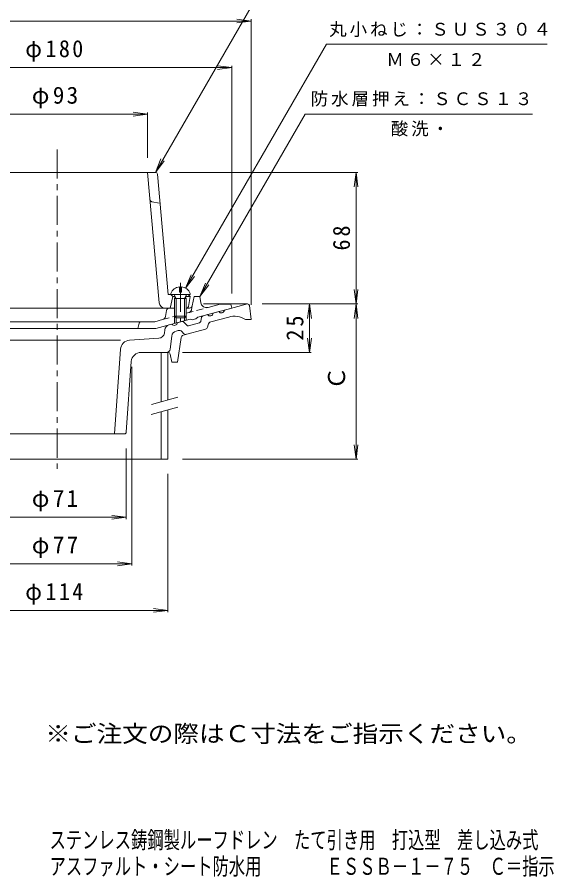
# Model space of a CAD drawing. Units: millimetres, scale not verified. Extents: x -273 to 223, y -346 to 324.
# Drawn here: x -53.6 to 223, y -345.7 to 97.5 of the extents above; entities that cross this region are included whole.
import ezdxf
from ezdxf.enums import TextEntityAlignment as Align

# ---------------------------------------------------------------- set-up
doc = ezdxf.new("R2010")
doc.units = ezdxf.units.MM
doc.header["$LTSCALE"] = 3
doc.linetypes.add('CHAIN1', pattern=[8, 5, -1, 1, -1])
doc.linetypes.add('DASHED1', pattern=[1.8, 1.2, -0.6])
for name, color, linetype, lineweight in [('0-0_通り芯', 3, 'Continuous', 9), ('0-1_躯体', 2, 'Continuous', 9), ('0-2_仕上', 6, 'Continuous', 9), ('0-3_建具', 4, 'Continuous', 9), ('0-4_その他', 7, 'Continuous', 9), ('0-5_寸法', 7, 'Continuous', 9)]:
    doc.layers.add(name, color=color, linetype=linetype, lineweight=lineweight)
doc.layers.add('F-0_F-0ﾚｲﾔ', color=2, linetype='Continuous')
doc.layers.add('F-4_F-4ﾚｲﾔ', color=6, linetype='Continuous')
doc.styles.add('ＭＳ ゴシック', font='')
doc.styles.get('ＭＳ ゴシック').set_extended_font_data('MS Gothic')

msp = doc.modelspace()

# ---------------------------------------------------------------- linework, layer by layer
at = {"layer": '0-0_通り芯', "linetype": 'CHAIN1'}
msp.add_line((-32.96, 29.344), (-32.96, -135.31), dxfattribs=at)
at = {"layer": '0-0_通り芯'}
for p, q in [((65.157, -50.368), (42.437, -50.368)), ((65.04, -50.368), (53.184, -53.545)), ((66.149, -51.244), (67.04, -58.368)), ((41.045, -59.331), (41.469, -57.256)), ((42.19, -56.491), (44.491, -55.874)), ((46.21, -59.555), (55.398, -57.093)), ((50.286, -54.321), (47.389, -55.098)), ((24.641, -61.193), (26.138, -60.792)), ((31.337, -59.399), (29.036, -60.015)), ((32.344, -59.701), (33.749, -61.286)), ((34.756, -61.589), (40.324, -60.097)), ((44.768, -61.086), (44.53, -62.252)), ((67.04, -58.368), (64.04, -58.368)), ((22.237, -65.377), (22.439, -63.725)), ((28.282, -64.359), (29.387, -64.062)), ((31.401, -64.667), (32.191, -65.558)), ((31.974, -66.475), (43.448, -63.401)), ((-0.356, -69.065), (-65.564, -69.065)), ((4.283, -69.065), (19.468, -68.004)), ((26.081, -66.891), (25.256, -73.612)), ((30.878, -67.709), (29.04, -80.368)), ((-0.356, -73.697), (-3.475, -117.368)), ((10.196, -75.368), (24.22, -75.368)), ((25.201, -76.172), (26.04, -80.368)), ((2.606, -116.44), (5.208, -80.012)), ((29.04, -80.368), (26.04, -80.368)), ((1.609, -117.368), (-67.529, -117.368))]:
    msp.add_line(p, q, dxfattribs=at)
for centre, radius, start, end in [((65.157, -51.368), 1, 7.12427, 90), ((42.449, -57.457), 1, 104.9995, 168.43462), ((45.778, -54.882), 1.625, 217.6203, 352.37941), ((51.574, -53.329), 1.625, 217.6203, 352.37941), ((58.245, -67.718), 11, 58.20995, 105.00003), ((25.417, -64.091), 3, 105.00018, 172.99992), ((27.425, -59.8), 1.625, 217.61978, 352.38089), ((31.596, -60.365), 1, 41.56502, 104.99922), ((34.497, -60.623), 1, 221.56422, 284.9995), ((40.065, -59.131), 1, 284.9995, 348.43358), ((46.728, -61.487), 2, 104.9995, 168.43483), ((19.259, -65.011), 3, 274.00002, 352.99925), ((29.058, -67.256), 3, 105.00018, 172.99992), ((29.905, -65.994), 2, 41.56493, 104.9995), ((32.362, -67.924), 1.5, 105.00012, 171.74004), ((33.314, -64.563), 1.5, 221.56496, 285.00009), ((43.06, -61.952), 1.5, 285.00009, 348.43399), ((4.631, -74.053), 5, 94.00015, 175.91441), ((4.631, -74.053), 5, 93.99976, 175.91441), ((23.27, -73.368), 2, 270, 353.00002), ((10.196, -80.368), 5, 90, 175.91441), ((24.22, -76.368), 1, 11.30954, 90), ((1.609, -116.368), 1, 270, 355.91617)]:
    msp.add_arc(centre, radius, start, end, dxfattribs=at)
at = {"layer": '0-1_躯体'}
for p, q in [((36.645, -51.288), (37.54, -46.512)), ((37.54, -46.512), (40.54, -46.512)), ((41.033, -49.731), (40.54, -46.512)), ((27.54, -52.512), (24.797, -52.512)), ((35.17, -52.512), (33.54, -52.512)), ((44.775, -52.175), (50.981, -50.512)), ((50.981, -50.512), (56.54, -50.512)), ((57.04, -52.512), (56.54, -50.512)), ((22.763, -56.88), (23.32, -53.749)), ((27.54, -56.642), (27.54, -60.416)), ((28.41, -57.512), (28.41, -60.183)), ((32.67, -57.512), (32.67, -59.042)), ((33.54, -56.642), (33.54, -58.809)), ((-63.16, -59.512), (17.392, -59.512)), ((9.333, -60.237), (8.54, -63.012)), ((21.311, -58.462), (17.392, -59.512)), ((17.853, -63.012), (35.54, -58.273)), ((36.54, -58.522), (35.54, -58.273)), ((36.54, -58.522), (38.54, -57.986)), ((17.853, -63.012), (-71.384, -63.012))]:
    msp.add_line(p, q, dxfattribs=at)
at = {"layer": '0-1_躯体', "linetype": 'DASHED1'}
for p, q in [((33.54, -55.185), (44.775, -52.175)), ((36.645, -51.288), (36.272, -53.278)), ((21.311, -58.462), (27.659, -56.761))]:
    msp.add_line(p, q, dxfattribs=at)
at = {"layer": '0-1_躯体'}
msp.add_lwpolyline([(38.54, -57.986), (39.54, -57.201), (57.04, -52.512)], dxfattribs=at)
for centre, radius, start, end in [((24.797, -54.012), 1.5, 90, 169.91187), ((35.17, -51.012), 1.5, 270, 349.38435), ((43.998, -49.277), 3, 188.70714, 285.00027), ((20.794, -56.53), 2, 284.9995, 349.91257), ((10.294, -60.512), 1, 90, 164.05402)]:
    msp.add_arc(centre, radius, start, end, dxfattribs=at)
at = {"layer": '0-1_躯体', "linetype": 'DASHED1'}
msp.add_arc((34.306, -52.909), 2, 284.9995, 349.38512, dxfattribs=at)
at = {"layer": '0-2_仕上'}
for p, q in [((-83.565, 17.488), (-32.96, 17.488)), ((17.646, 17.488), (-32.96, 17.488)), ((19.563, -49.779), (13.54, 17.488)), ((26.54, -46.512), (27.848, -46.512)), ((33.232, -46.512), (35.54, -46.512)), ((35.54, -46.512), (34.54, -45.512)), ((34.679, -51.676), (35.54, -46.512)), ((-67.064, -52.512), (-32.96, -52.512)), ((27.54, -52.512), (-32.96, -52.512)), ((33.693, -52.512), (33.54, -52.512))]:
    msp.add_line(p, q, dxfattribs=at)
at = {"layer": '0-2_仕上', "linetype": 'DASHED1'}
msp.add_line((15.989, 2.272), (19.993, 1.488), dxfattribs=at)
at = {"layer": '0-2_仕上', "color": 4, "linetype": 'CHAIN1'}
msp.add_line((30.54, -39.467), (30.54, -59.194), dxfattribs=at)
at = {"layer": '0-2_仕上', "color": 4}
for p, q in [((30.061, -41.534), (30.061, -44.249)), ((31.019, -44.249), (30.061, -44.249)), ((31.019, -41.534), (31.019, -44.249)), ((25.54, -45.012), (25.54, -45.512)), ((25.54, -45.512), (35.54, -45.512)), ((28.41, -47.512), (27.358, -45.639)), ((27.54, -47.512), (27.981, -46.748)), ((27.54, -47.512), (33.54, -47.512)), ((27.54, -47.512), (27.54, -56.642)), ((28.41, -47.512), (28.41, -57.512)), ((32.67, -47.512), (33.722, -45.639)), ((32.67, -47.512), (32.67, -57.512)), ((33.54, -47.512), (33.099, -46.748)), ((33.54, -47.512), (33.54, -56.642)), ((35.54, -45.012), (35.54, -45.512)), ((28.41, -57.512), (27.54, -56.642)), ((27.54, -56.642), (33.54, -56.642)), ((28.41, -57.512), (32.67, -57.512)), ((32.67, -57.512), (33.54, -56.642))]:
    msp.add_line(p, q, dxfattribs=at)
at = {"layer": '0-2_仕上'}
for points in [[(18.642, 16.577), (24.201, -45.512), (34.54, -45.512)], [(25.29, -52.512), (26.54, -46.512), (25.54, -45.512)]]:
    msp.add_lwpolyline(points, dxfattribs=at)
for centre, radius, start, end in [((17.646, 16.488), 1, 5.11682, 90), ((22.551, -49.512), 3, 185.11626, 270), ((33.693, -51.512), 1, 270, 350.53833)]:
    msp.add_arc(centre, radius, start, end, dxfattribs=at)
at = {"layer": '0-2_仕上', "linetype": 'DASHED1'}
msp.add_arc((16.277, 3.744), 1.5, 185.11642, 258.92732, dxfattribs=at)
at = {"layer": '0-2_仕上', "color": 4}
for centre, radius, start, end in [((30.54, -46.833), 5.321, 95.16376, 159.98405), ((30.54, -46.833), 5.321, 20.01595, 84.83395), ((27.14, -45.762), 0.25, 29.32918, 90), ((33.94, -45.762), 0.25, 90, 150.67082)]:
    msp.add_arc(centre, radius, start, end, dxfattribs=at)
at = {"layer": '0-3_建具'}
for p, q in [((20.54, -75.368), (24.04, -75.368)), ((20.54, -100.796), (20.54, -75.368)), ((24.04, -99.858), (24.04, -75.368)), ((20.54, -130.368), (20.54, -105.973)), ((24.04, -130.368), (24.04, -105.035)), ((-89.96, -130.368), (24.04, -130.368))]:
    msp.add_line(p, q, dxfattribs=at)
at = {"layer": '0-3_建具', "color": 7}
for p, q in [((15.597, -102.121), (29.137, -98.492)), ((15.495, -107.324), (29.187, -103.655))]:
    msp.add_line(p, q, dxfattribs=at)
at = {"layer": '0-4_その他'}
for p, q in [((-132.96, 95.488), (67.04, 95.488)), ((67.04, 95.488), (59.604, 96.467)), ((67.04, 95.488), (59.604, 94.509)), ((67.04, -50.868), (67.04, 96.388)), ((-122.96, 71.488), (57.04, 71.488)), ((57.04, 71.488), (49.604, 72.467)), ((57.04, 71.488), (49.604, 70.509)), ((57.04, -45.012), (57.04, 72.388)), ((-79.46, 47.488), (13.54, 47.488)), ((13.54, 47.488), (6.104, 48.467)), ((13.54, 47.488), (6.104, 46.509)), ((13.54, 24.988), (13.54, 48.388)), ((25.146, 17.488), (121.94, 17.488)), ((121.04, 17.488), (120.061, 10.052)), ((121.04, -50.368), (121.04, 17.488)), ((121.04, 17.488), (122.019, 10.052)), ((121.04, -50.368), (120.061, -42.932)), ((121.04, -50.368), (122.019, -42.932)), ((72.657, -50.368), (121.94, -50.368)), ((97.04, -50.368), (96.061, -57.804)), ((97.04, -75.368), (97.04, -50.368)), ((97.04, -50.368), (98.019, -57.804)), ((121.04, -50.368), (120.061, -57.804)), ((121.04, -130.368), (121.04, -50.368)), ((121.04, -50.368), (122.019, -57.804)), ((97.04, -75.368), (96.061, -67.932)), ((97.04, -75.368), (98.019, -67.932)), ((31.54, -75.368), (97.94, -75.368)), ((5.54, -82.868), (5.54, -185.268)), ((121.04, -130.368), (120.061, -122.932)), ((121.04, -130.368), (122.019, -122.932)), ((2.54, -124.868), (2.54, -161.268)), ((31.54, -130.368), (121.94, -130.368)), ((24.04, -137.868), (24.04, -209.268)), ((2.54, -160.368), (-4.896, -159.389)), ((-68.46, -160.368), (2.54, -160.368)), ((2.54, -160.368), (-4.896, -161.347)), ((-71.46, -184.368), (5.54, -184.368)), ((5.54, -184.368), (-1.896, -183.389)), ((5.54, -184.368), (-1.896, -185.347)), ((24.04, -208.368), (16.604, -207.389)), ((-89.96, -208.368), (24.04, -208.368)), ((24.04, -208.368), (16.604, -209.347))]:
    msp.add_line(p, q, dxfattribs=at)
at = {"layer": '0-5_寸法'}
for p, q in [((17.646, 17.488), (76.536, 119.488)), ((33.201, -42.225), (105.781, 83.488)), ((105.781, 83.488), (219.648, 83.488)), ((40.54, -46.512), (94.811, 47.488)), ((94.811, 47.488), (211.994, 47.488)), ((17.646, 17.488), (20.516, 24.417)), ((17.646, 17.488), (22.211, 23.438)), ((33.201, -42.225), (36.071, -35.296)), ((33.201, -42.225), (37.766, -36.275)), ((40.54, -46.512), (43.41, -39.583)), ((40.54, -46.512), (45.106, -40.562))]:
    msp.add_line(p, q, dxfattribs=at)

# ---------------------------------------------------------------- texts
at = {"layer": '0-4_その他', "color": 2, "style": 'ＭＳ ゴシック'}
msp.add_text('Ｃ', height=8.798, rotation=90, dxfattribs=at).set_placement((118.04, -94.697), align=Align.BOTTOM_LEFT)
at = {"layer": '0-4_その他', "color": 2, "char_height": 8.798, "attachment_point": 7, "style": 'ＭＳ ゴシック'}
for s, insert in [('\\T1.21;\\W0.95;φ180', (-49.46, 74.488)), ('\\T1.19;φ93', (-46.085, 50.488)), ('\\T1.19;φ71', (-46.085, -157.368)), ('\\T1.19;φ77', (-46.085, -181.368)), ('\\T1.21;\\W0.95;φ114', (-49.46, -205.368))]:
    msp.add_mtext(s, dxfattribs=dict(at, insert=insert))
at = {"layer": '0-4_その他', "color": 2, "char_height": 8.798, "attachment_point": 7, "rotation": 90, "style": 'ＭＳ ゴシック'}
for s, insert in [('\\T1.27;\\W0.95;68', (118.04, -22.815)), ('\\T1.27;\\W0.95;25', (94.04, -69.243))]:
    msp.add_mtext(s, dxfattribs=dict(at, insert=insert))
at = {"layer": '0-5_寸法', "char_height": 6.598, "attachment_point": 7, "style": 'ＭＳ ゴシック'}
for s, insert in [('\\T1.17;丸小ねじ：ＳＵＳ３０４', (107.211, 87.226)), ('\\T1.17;Ｍ６×１２', (136.68, 72.265)), ('\\T1.17;防水層押え：ＳＣＳ１３', (97.69, 51.41)), ('\\T1.17;酸洗・', (138.947, 35.995))]:
    msp.add_mtext(s, dxfattribs=dict(at, insert=insert))
at = {"layer": 'F-0_F-0ﾚｲﾔ', "style": 'ＭＳ ゴシック', "width": 1.1}
msp.add_text('※ご注文の際はＣ寸法をご指示ください。', height=8.798, dxfattribs=at).set_placement((-39.104, -278.941), align=Align.BOTTOM_LEFT)
at = {"layer": 'F-4_F-4ﾚｲﾔ', "style": 'ＭＳ ゴシック', "width": 0.7}
for s, p in [('ステンレス鋳鋼製ルーフドレン\u3000たて引き用\u3000打込型\u3000差し込み式', (-36.922, -333.722)), ('アスファルト・シート防水用\u3000\u3000\u3000\u3000ＥＳＳＢ－１－７５\u3000Ｃ＝指示', (-36.922, -347.326))]:
    msp.add_text(s, height=8.798, dxfattribs=at).set_placement(p, align=Align.BOTTOM_LEFT)

doc.saveas('drawing.dxf')
